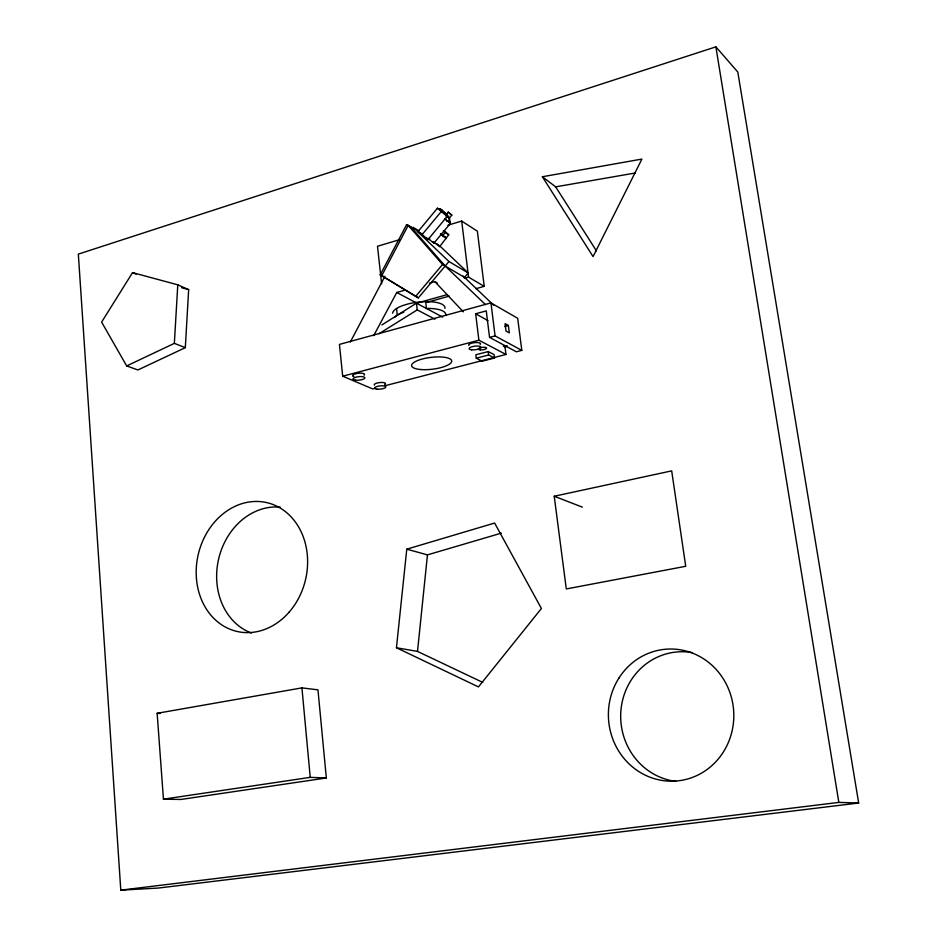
<?xml version="1.0" encoding="UTF-8"?>
<svg xmlns="http://www.w3.org/2000/svg" width="937" height="937" viewBox="0 0 937 937"><rect width="100%" height="100%" fill="white"/><g stroke="black" fill="none" stroke-linecap="round" stroke-linejoin="round"><path stroke-width="1.41" d="M185.315 347.662L188.665 289.627L177.784 284.825L132.55 272.608L101.618 322.105L126.671 365.922L137.915 369.963L185.315 347.662L174.352 343.364L126.671 365.922M174.352 343.364L177.784 284.825M482.684 682.37L417.504 651.402L427.459 554.88L501.365 533.141M396.445 647.76L406.775 549.176L494.631 523.045L541.41 608.5L478.467 686.903L396.445 647.76L417.504 651.402M418.324 297.884L380.211 274.846L406.541 224.81L410.886 226.988L445.18 266.026L418.324 297.884L381.746 275.63L408.204 225.36L414.576 229.237M350.344 341.982L384.931 276.298M373.699 335.657L396.749 292.473L404.913 290.154M437.415 208.225L417.925 231.697L421.826 234.941L441.877 210.825L440.039 208.799L439.5 209.455L437.415 208.225L449.303 218.145L451.81 215.135L448.202 212.125L445.696 215.135M441.198 210.462L441.749 209.806L447.277 214.737M422.435 234.273L420.045 232.833L428.01 239.591L447.453 216.037M428.244 238.759L433.96 243.093L450.369 223.451L448.87 221.729M440.683 233.992L442.522 235.737L445.157 232.575L448.718 234.789L439.687 246.607L433.667 242.051M445.18 266.026L448.964 261.528L468.219 272.96L464.494 277.364L442.557 264.48L408.204 225.36M415.641 296.432L442.557 264.48M381.863 324.952L416.461 303.166L442.697 317.104M379.017 333.724L417.234 309.889L434.955 319.189M507.116 346.104L505.324 347.1L503.356 346.046L506.858 345.718M715.88 46.85L78.333 254.114L120.791 890.15L158.4 888.053L858.667 803.021L737.794 72.02L715.88 46.85L838.838 802.4L858.667 803.021M399.584 239.661L377.506 246.267L381.628 283.829M447.898 225.208L461.695 221.073L477.366 231.193L484.218 286.359L475.82 288.701M429.404 283.185L434.85 281.639L437.286 283.009M464.365 278.301L468.547 277.118L484.218 286.359M447.394 294.581L416.813 303.131L396.749 292.473M426.839 302.37L449.233 296.127M504.891 345.905L505.98 354.467L478.889 340.201L475.656 313.778L486.256 310.897L489.547 337.379L516.392 351.785L521.804 350.379L517.681 318.287L490.953 302.897L339.428 344.406L342.696 376.205L372.68 388.914L375.479 388.187M504.574 326.486L508.358 325.479L509.295 332.893L506.015 331.077L505.078 323.64L508.358 325.479M342.696 376.205L478.889 340.201M489.547 337.379L495.076 335.914L521.804 350.379M488.224 351.551L475.855 354.772L476.265 358.203L482.18 361.19L494.502 358.004L494.08 354.596L488.224 351.551L488.657 354.982L494.502 358.004M476.265 358.203L488.657 354.982M385.306 385.646L505.98 354.467M554.224 496.247L671.688 470.878L685.72 566.288L566.299 588.951L554.224 496.247L582.392 507.163M542.371 176.753L641.904 159.079L593.062 256.597L542.371 176.753L555.664 186.85L596.447 250.882M157.147 713.291L301.925 687.887L317.959 689.831L326.334 777.979L180.935 799.46L163.436 799.179L157.147 713.291L160.04 713.537M555.664 186.85L635.45 172.97M446.199 216.517L448.671 216.107M446.726 220.991L449.21 220.593L450.088 222.889L449.549 218.426M163.436 799.179L310.241 777.359L326.334 777.979M120.791 890.15L838.838 802.4M446.445 238.537L440.425 233.957M450.369 223.451L444.665 219.047M439.734 209.49L449.303 218.145M181.626 287.718L188.665 289.627M406.775 549.176L427.459 554.88M132.55 272.608L136.252 274.225M380.211 274.846L384.498 277.106M475.656 313.778L487.966 320.606M440.039 208.799L441.749 209.806M406.541 224.81L410.254 227.059M419.296 231.076L413.147 227.34L448.964 261.528M442.522 235.737L446.082 237.939L445.543 237.354M447.3 215.217L441.877 210.825M428.935 238.303L429.837 239.005M445.286 218.672L446.188 219.387M444.677 231.099L448.718 234.789M442.85 211.739L443.892 212.605M448.202 212.125L451.81 215.135M437.192 243.878L438.809 245.412M443.318 230.842L445.157 232.575M444.091 236.054L446.082 237.939M440.121 246.232L468.219 272.96M463.136 276.064L493.647 305.193M438.879 259.982L485.436 304.584M426.405 237.647L428.01 239.591M434.85 281.639L463.346 311.845M433.187 242.015L433.96 243.093M439.348 245.998L439.687 246.607M490.953 302.897L495.076 335.914M461.695 221.073L468.547 277.118M448.811 217.232L449.21 220.593M425.656 301.691L426.44 308.46L427.541 308.414A26.365 8.456 -6.8 0 1 445.707 315.078M416.461 303.166L417.234 309.889M396.538 308.496L397.288 315.242M301.925 687.887L310.241 777.359M251.467 633.049A64.969 54.51 -77.1 0 1 218.567 559.295A64.969 54.51 -77.1 0 1 280.292 507.163M675.987 781.388A65.063 61.889 85.3 0 1 621.219 707.658A65.063 61.889 85.3 0 1 692.349 652.632M394.465 317.584A26.365 8.456 -6.8 0 1 403.788 312.244M392.615 313.192A26.341 8.55 -6.8 0 1 419.928 301.96L426.757 301.632A26.341 8.55 -6.8 0 1 444.911 308.39M352.687 375.831A5.997 1.769 -6 0 1 359.386 373.184A5.997 1.769 -6 0 1 364.118 375.175M353.87 376.557A5.997 1.769 -6 0 1 353.097 376.229M374.39 385.13A5.657 1.628 -6.2 0 1 380.715 382.483A5.657 1.628 -6.2 0 1 384.662 384.568M468.769 345.484A5.985 1.815 -7.2 0 1 475.036 342.591A5.985 1.815 -7.2 0 1 480.212 344.418M289.123 612.154A66.117 55.107 -76.9 0 0 269.177 503.239A66.117 55.107 -76.9 0 0 197.379 585.719A66.117 55.107 -76.9 0 0 289.123 612.154M618.924 678.072A66.105 62.697 86.4 0 0 667.05 781.036A66.105 62.697 86.4 0 0 727.323 686.224A66.105 62.697 86.4 0 0 618.924 678.072M480.212 349.876A4.111 1.23 -7.3 0 0 486.596 348.213A4.111 1.23 -7.3 0 0 480.786 347.662A4.111 1.23 -7.3 0 0 480.212 349.876M420.959 369.541A20.181 5.962 -6.8 0 0 451.693 361.389A20.181 5.962 -6.8 0 0 422.329 359A20.181 5.962 -6.8 0 0 420.959 369.541M377.271 389.195A5.657 1.616 -6.2 0 0 385.845 386.993A5.657 1.616 -6.2 0 0 377.517 386.349A5.657 1.616 -6.2 0 0 377.271 389.195M355.31 380.153A6.009 1.757 -6 0 0 364.88 378.079A6.009 1.757 -6 0 0 356.692 376.99A6.009 1.757 -6 0 0 355.31 380.153M471.662 349.829A5.997 1.804 -7.2 0 0 480.962 347.404A5.997 1.804 -7.2 0 0 472.459 346.608A5.997 1.804 -7.2 0 0 471.662 349.829"/></g></svg>
